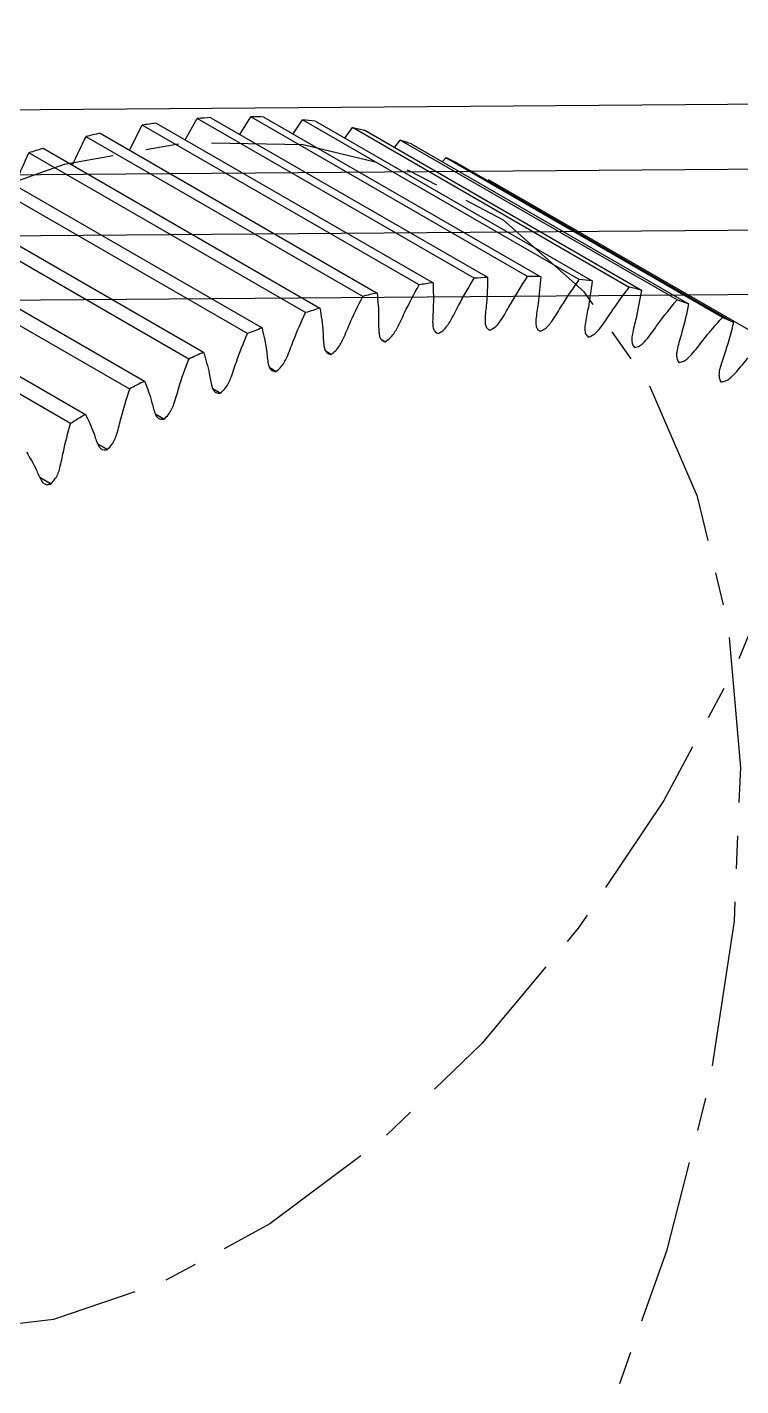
# Model space of a CAD drawing. Header units: millimetres. Extents: x 0 to 1189, y 0 to 841.
# Drawn here: x 568.1 to 622.8, y 403.9 to 508.1 of the extents above; entities that cross this region are included whole.
import ezdxf

# ---------------------------------------------------------------- set-up
doc = ezdxf.new("R2010")
doc.units = ezdxf.units.MM
doc.linetypes.add('CENTERX2', pattern=[20.32, 12.7, -2.54, 2.54, -2.54])

msp = doc.modelspace()

# ---------------------------------------------------------------- linework, layer by layer
at = {"color": 7, "linetype": 'Continuous'}
for p, q in [((779.86, 503.39), (539.6, 501.52)), ((548.09, 496.62), (788.35, 498.49)), ((536.29, 491.85), (776.54, 493.71)), ((785.03, 488.81), (544.77, 486.95))]:
    msp.add_line(p, q, dxfattribs=at)
at = {"color": 7, "linetype": 'Continuous', "lineweight": 25}
for p, q in [((582.16, 501.14), (603.37, 488.9)), ((584.38, 499.86), (585.22, 501.21)), ((606.43, 488.97), (585.22, 501.21)), ((586.23, 501.19), (607.44, 488.94)), ((575.91, 498.65), (576.9, 500.56)), ((598.12, 488.32), (576.9, 500.56)), ((577.97, 500.72), (599.19, 488.48)), ((580.19, 499.44), (581.12, 501.07)), ((602.33, 488.83), (581.12, 501.07)), ((588.46, 499.9), (589.19, 500.98)), ((610.4, 488.73), (589.19, 500.98)), ((590.17, 500.86), (611.38, 488.62)), ((592.42, 499.56), (593.01, 500.38)), ((614.23, 488.13), (593.01, 500.38)), ((593.95, 500.17), (615.16, 487.92)), ((593.8, 487.44), (572.59, 499.68)), ((573.68, 499.94), (594.9, 487.69)), ((596.23, 498.85), (596.67, 499.41)), ((617.89, 487.16), (596.67, 499.41)), ((597.57, 499.11), (618.78, 486.86)), ((589.41, 486.19), (568.2, 498.44)), ((569.31, 498.79), (590.52, 486.54)), ((599.89, 497.76), (600.16, 498.07)), ((621.37, 485.83), (600.16, 498.07)), ((564.87, 497.27), (586.08, 485.03)), ((601.01, 497.68), (622.22, 485.44)), ((584.96, 484.59), (563.75, 496.83)), ((624.67, 484.14), (603.45, 496.38)), ((580.46, 482.63), (559.25, 494.88)), ((560.38, 495.4), (581.6, 483.16)), ((555.86, 493.18), (577.08, 480.94)), ((575.94, 480.33), (554.72, 492.57)), ((571.4, 477.69), (550.19, 489.93)), ((551.33, 490.63), (572.55, 478.38)), ((595.5, 483.96), (595.29, 484.08)), ((595.52, 483.96), (595.3, 484.09)), ((591.37, 482.99), (591, 483.2)), ((591.35, 482.99), (591.12, 483.12)), ((587.15, 481.67), (586.67, 481.95)), ((587.13, 481.67), (586.7, 481.92)), ((582.87, 480.02), (582.32, 480.34)), ((582.86, 480.01), (582.33, 480.32)), ((578.56, 478.02), (577.92, 478.39)), ((578.55, 478.01), (577.93, 478.37)), ((574.24, 475.7), (573.48, 476.13)), ((574.22, 475.69), (573.49, 476.11)), ((569.91, 473.06), (569.04, 473.56)), ((569.89, 473.05), (569.05, 473.54))]:
    msp.add_line(p, q, dxfattribs=at)
at = {"color": 7, "linetype": 'CENTERX2', "flags": 128}
for points in [[(631.66, 491.25), (629.96, 480.79), (626.87, 470.01), (622.46, 459.23), (616.89, 448.78), (610.31, 438.99), (602.93, 430.14), (594.97, 422.5), (586.68, 416.32), (578.3, 411.77), (570.09, 408.99), (562.31, 408.08), (555.18, 409.04), (548.92, 411.87), (543.72, 416.46), (539.75, 422.69), (537.12, 430.36), (535.91, 439.24), (536.15, 449.06), (537.85, 459.52), (540.95, 470.3), (545.35, 481.07), (550.93, 491.52), (557.51, 501.32), (564.89, 510.16), (572.84, 517.8), (581.14, 523.98), (589.51, 528.53), (597.72, 531.31), (605.51, 532.23), (612.64, 531.26), (618.9, 528.43), (624.09, 523.84), (628.07, 517.61), (630.7, 509.94), (631.91, 501.06), (631.66, 491.25)], [(516.33, 318.96), (525.21, 318.79), (534.65, 320.46), (544.45, 323.94), (554.43, 329.15), (564.37, 335.98), (574.08, 344.3), (583.35, 353.94), (592, 364.7), (599.86, 376.36), (606.75, 388.68), (612.55, 401.42), (617.13, 414.32), (620.4, 427.1), (622.29, 439.52), (622.77, 451.32), (621.82, 462.25), (619.47, 472.1), (615.76, 480.67), (610.77, 487.78), (604.59, 493.28), (597.37, 497.07), (589.23, 499.07), (580.36, 499.23), (570.92, 497.56), (561.11, 494.08), (551.13, 488.88), (541.19, 482.04), (531.48, 473.72), (522.21, 464.09), (513.56, 453.33), (505.71, 441.67), (498.81, 429.34), (493.02, 416.6), (488.44, 403.71), (485.17, 390.92), (483.28, 378.51), (482.8, 366.71), (483.74, 355.77), (486.1, 345.92), (489.81, 337.35), (494.8, 330.25), (500.97, 324.74), (508.2, 320.95), (516.33, 318.96)]]:
    msp.add_lwpolyline(points, dxfattribs=at)
at = {"color": 7, "linetype": 'Continuous', "lineweight": 25, "flags": 128}
for points in [[(599.57, 484.58), (599.57, 484.58), (599.57, 484.58), (599.57, 484.58), (599.57, 484.58), (599.57, 484.58), (599.58, 484.58), (599.58, 484.58), (599.58, 484.58)], [(603.53, 484.85), (603.53, 484.85), (603.53, 484.85), (603.53, 484.85), (603.53, 484.85), (603.54, 484.85), (603.54, 484.85), (603.54, 484.85), (603.54, 484.85)], [(607.37, 484.76), (607.37, 484.76), (607.37, 484.76), (607.37, 484.76), (607.38, 484.76), (607.38, 484.76), (607.38, 484.76), (607.38, 484.76), (607.38, 484.76)], [(595.5, 483.96), (595.5, 483.96), (595.51, 483.96), (595.51, 483.96), (595.51, 483.96), (595.51, 483.96), (595.51, 483.96), (595.51, 483.96), (595.52, 483.96)], [(611.08, 484.32), (611.08, 484.32), (611.08, 484.32), (611.08, 484.32), (611.08, 484.32), (611.08, 484.32), (611.09, 484.31), (611.09, 484.31), (611.09, 484.31)], [(614.64, 483.52), (614.64, 483.52), (614.64, 483.52), (614.64, 483.52), (614.64, 483.52), (614.64, 483.52), (614.64, 483.52), (614.65, 483.52), (614.65, 483.52)], [(591.35, 482.99), (591.35, 482.99), (591.36, 482.99), (591.36, 482.99), (591.36, 482.99), (591.36, 482.99), (591.36, 482.99), (591.36, 482.99), (591.37, 482.99)], [(618.03, 482.38), (618.03, 482.38), (618.03, 482.38), (618.03, 482.38), (618.04, 482.37), (618.04, 482.37), (618.04, 482.37), (618.04, 482.37), (618.04, 482.37)], [(587.13, 481.67), (587.13, 481.67), (587.14, 481.67), (587.14, 481.67), (587.14, 481.67), (587.14, 481.67), (587.14, 481.67), (587.14, 481.67), (587.15, 481.67)], [(621.25, 480.89), (621.25, 480.89), (621.25, 480.89), (621.25, 480.89), (621.25, 480.89), (621.25, 480.88), (621.25, 480.88), (621.26, 480.88), (621.26, 480.88)], [(582.86, 480.01), (582.86, 480.01), (582.86, 480.01), (582.86, 480.01), (582.87, 480.01), (582.87, 480.01), (582.87, 480.01), (582.87, 480.01), (582.87, 480.02)], [(578.55, 478.01), (578.55, 478.01), (578.55, 478.02), (578.56, 478.02), (578.56, 478.02), (578.56, 478.02), (578.56, 478.02), (578.56, 478.02), (578.56, 478.02)], [(574.22, 475.69), (574.22, 475.69), (574.23, 475.69), (574.23, 475.69), (574.23, 475.7), (574.23, 475.7), (574.23, 475.7), (574.24, 475.7), (574.24, 475.7)], [(569.89, 473.05), (569.9, 473.05), (569.9, 473.05), (569.9, 473.05), (569.9, 473.06), (569.9, 473.06), (569.91, 473.06), (569.91, 473.06), (569.91, 473.06)]]:
    msp.add_lwpolyline(points, dxfattribs=at)
at = {"color": 7, "linetype": 'Continuous', "lineweight": 25}
for centre, radius, start, end in [((584.83, 453.56), 47.66, 93.2141, 94.4718), ((584.73, 457.98), 43.23, 88.0075, 89.3495), ((585.42, 448.33), 52.92, 98.0836, 99.2564), ((584.97, 461.55), 39.66, 82.4759, 83.8975), ((585.43, 464.24), 36.92, 76.6519, 78.1428), ((586.57, 442.37), 59, 102.6195, 103.7103), ((585.93, 466.08), 35.02, 70.59, 72.1344), ((588.38, 435.77), 65.84, 106.8365, 107.8503), ((586.32, 467.08), 33.94, 64.3665, 65.9433), ((606.05, 441.31), 47.66, 93.2141, 94.4718), ((605.94, 445.74), 43.23, 88.0075, 89.3495), ((606.19, 449.3), 39.66, 82.4759, 83.8975), ((607.79, 430.12), 59, 102.6195, 103.7103), ((606.63, 436.09), 52.92, 98.0836, 99.2564), ((606.64, 452), 36.92, 76.6519, 78.1428), ((609.6, 423.52), 65.84, 106.8365, 107.8503), ((607.14, 453.83), 35.02, 70.59, 72.1344), ((607.53, 454.83), 33.94, 64.3665, 65.9433), ((612.1, 416.39), 73.39, 110.7565, 111.6996), ((615.3, 408.88), 81.56, 114.4053, 115.2842), ((619.18, 401.13), 90.24, 117.8096, 118.6314), ((623.67, 393.28), 99.28, 120.9964, 121.7675)]:
    msp.add_arc(centre, radius, start, end, dxfattribs=at)
for points, knots in [([(571.55, 497.49), (571.55, 497.5), (571.88, 498.24), (572.24, 498.97), (572.59, 499.68)], [0, 0, 0, 0, 0.01417, 1, 1, 1, 1]), ([(567.14, 495.96), (567.18, 496.06), (567.51, 496.89), (567.88, 497.71), (568.2, 498.44)], [0, 0, 0, 0, 0.1199016, 1, 1, 1, 1]), ([(599.58, 484.58), (599.71, 484.65), (599.94, 484.79), (600.26, 485.14), (600.66, 485.78), (601.28, 487.05), (601.92, 488.14), (602.33, 488.83)], [0, 0, 0, 0, 0.1016386, 0.1894759, 0.2752485, 0.5390564, 1, 1, 1, 1]), ([(603.37, 488.9), (603.36, 488.23), (603.34, 487.19), (603.17, 485.95), (603.18, 485.33), (603.28, 485.01), (603.44, 484.9), (603.53, 484.85)], [0, 0, 0, 0, 0.460944, 0.724751, 0.810524, 0.898361, 1, 1, 1, 1]), ([(603.54, 484.85), (603.67, 484.91), (603.9, 485.03), (604.23, 485.36), (604.65, 485.99), (605.32, 487.23), (606, 488.29), (606.43, 488.97)], [0, 0, 0, 0, 0.1016386, 0.1894759, 0.2752485, 0.5390564, 1, 1, 1, 1]), ([(607.44, 488.94), (607.39, 488.26), (607.31, 487.19), (607.08, 485.93), (607.06, 485.29), (607.14, 484.95), (607.29, 484.83), (607.37, 484.76)], [0, 0, 0, 0, 0.460944, 0.724751, 0.810524, 0.898361, 1, 1, 1, 1]), ([(607.38, 484.76), (607.51, 484.81), (607.74, 484.91), (608.07, 485.22), (608.52, 485.83), (609.23, 487.05), (609.95, 488.08), (610.4, 488.73)], [0, 0, 0, 0, 0.101639, 0.189476, 0.275249, 0.539056, 1, 1, 1, 1]), ([(611.38, 488.62), (611.29, 487.92), (611.16, 486.82), (610.86, 485.55), (610.8, 484.89), (610.87, 484.54), (611, 484.39), (611.08, 484.32)], [0, 0, 0, 0, 0.460944, 0.724751, 0.810524, 0.898361, 1, 1, 1, 1]), ([(594.9, 487.69), (594.96, 487.07), (595.05, 486.1), (595, 484.92), (595.08, 484.35), (595.23, 484.07), (595.41, 484), (595.5, 483.96)], [0, 0, 0, 0, 0.460944, 0.724751, 0.810524, 0.898361, 1, 1, 1, 1]), ([(595.52, 483.96), (595.64, 484.04), (595.88, 484.19), (596.18, 484.56), (596.57, 485.22), (597.13, 486.5), (597.73, 487.61), (598.12, 488.32)], [0, 0, 0, 0, 0.101639, 0.189476, 0.275249, 0.539056, 1, 1, 1, 1]), ([(599.19, 488.48), (599.21, 487.84), (599.24, 486.83), (599.14, 485.62), (599.18, 485.02), (599.3, 484.72), (599.48, 484.63), (599.57, 484.58)], [0, 0, 0, 0, 0.460944, 0.724751, 0.810524, 0.898361, 1, 1, 1, 1]), ([(611.09, 484.31), (611.21, 484.36), (611.44, 484.44), (611.78, 484.73), (612.25, 485.31), (613, 486.51), (613.75, 487.5), (614.23, 488.13)], [0, 0, 0, 0, 0.101639, 0.189476, 0.275249, 0.539056, 1, 1, 1, 1]), ([(615.16, 487.92), (615.04, 487.21), (614.85, 486.09), (614.5, 484.81), (614.4, 484.14), (614.44, 483.77), (614.57, 483.61), (614.64, 483.52)], [0, 0, 0, 0, 0.460944, 0.724751, 0.810524, 0.898361, 1, 1, 1, 1]), ([(590.52, 486.54), (590.62, 485.95), (590.76, 485.01), (590.78, 483.87), (590.89, 483.32), (591.06, 483.07), (591.25, 483.02), (591.35, 482.99)], [0, 0, 0, 0, 0.4609436, 0.7247515, 0.8105241, 0.8983614, 1, 1, 1, 1]), ([(591.37, 482.99), (591.49, 483.08), (591.73, 483.25), (592.02, 483.63), (592.38, 484.31), (592.89, 485.6), (593.45, 486.72), (593.8, 487.44)], [0, 0, 0, 0, 0.101639, 0.189476, 0.275249, 0.539056, 1, 1, 1, 1]), ([(614.65, 483.52), (614.77, 483.55), (615, 483.61), (615.34, 483.88), (615.82, 484.44), (616.61, 485.6), (617.39, 486.56), (617.89, 487.16)], [0, 0, 0, 0, 0.101639, 0.189476, 0.275249, 0.539056, 1, 1, 1, 1]), ([(618.78, 486.86), (618.63, 486.14), (618.38, 485.01), (617.97, 483.72), (617.84, 483.04), (617.86, 482.65), (617.97, 482.47), (618.03, 482.38)], [0, 0, 0, 0, 0.460944, 0.724751, 0.810524, 0.898361, 1, 1, 1, 1]), ([(587.15, 481.67), (587.27, 481.77), (587.5, 481.96), (587.79, 482.35), (588.12, 483.04), (588.57, 484.33), (589.08, 485.47), (589.41, 486.19)], [0, 0, 0, 0, 0.101639, 0.189476, 0.275249, 0.539056, 1, 1, 1, 1]), ([(618.04, 482.37), (618.16, 482.4), (618.38, 482.44), (618.73, 482.68), (619.23, 483.22), (620.06, 484.34), (620.86, 485.25), (621.37, 485.83)], [0, 0, 0, 0, 0.101639, 0.189476, 0.275249, 0.539056, 1, 1, 1, 1]), ([(582.87, 480.02), (583, 480.12), (583.22, 480.32), (583.49, 480.73), (583.8, 481.42), (584.19, 482.71), (584.66, 483.86), (584.96, 484.59)], [0, 0, 0, 0, 0.101639, 0.189476, 0.275249, 0.539056, 1, 1, 1, 1]), ([(586.08, 485.03), (586.21, 484.46), (586.42, 483.57), (586.5, 482.47), (586.64, 481.95), (586.83, 481.72), (587.03, 481.69), (587.13, 481.67)], [0, 0, 0, 0, 0.460944, 0.724751, 0.810524, 0.898361, 1, 1, 1, 1]), ([(622.22, 485.44), (622.03, 484.71), (621.73, 483.56), (621.26, 482.27), (621.1, 481.59), (621.1, 481.18), (621.19, 480.99), (621.25, 480.89)], [0, 0, 0, 0, 0.460944, 0.724751, 0.810524, 0.898361, 1, 1, 1, 1]), ([(621.26, 480.88), (621.37, 480.89), (621.59, 480.92), (621.94, 481.14), (622.45, 481.64), (623.31, 482.72), (624.14, 483.59), (624.67, 484.14)], [0, 0, 0, 0, 0.101639, 0.189476, 0.275249, 0.539056, 1, 1, 1, 1]), ([(578.56, 478.02), (578.68, 478.14), (578.91, 478.35), (579.16, 478.77), (579.44, 479.46), (579.77, 480.75), (580.19, 481.9), (580.46, 482.63)], [0, 0, 0, 0, 0.101639, 0.189476, 0.275249, 0.539056, 1, 1, 1, 1]), ([(581.6, 483.16), (581.76, 482.62), (582.02, 481.78), (582.16, 480.73), (582.34, 480.24), (582.54, 480.03), (582.75, 480.02), (582.86, 480.01)], [0, 0, 0, 0, 0.460944, 0.724751, 0.810524, 0.898361, 1, 1, 1, 1]), ([(574.24, 475.7), (574.35, 475.82), (574.57, 476.05), (574.81, 476.48), (575.06, 477.17), (575.33, 478.44), (575.7, 479.59), (575.94, 480.33)], [0, 0, 0, 0, 0.101639, 0.189476, 0.275249, 0.539056, 1, 1, 1, 1]), ([(577.08, 480.94), (577.27, 480.44), (577.58, 479.65), (577.79, 478.64), (578, 478.19), (578.22, 478), (578.44, 478.01), (578.55, 478.01)], [0, 0, 0, 0, 0.460944, 0.724751, 0.810524, 0.898361, 1, 1, 1, 1]), ([(572.55, 478.38), (572.78, 477.92), (573.14, 477.19), (573.41, 476.23), (573.65, 475.81), (573.89, 475.65), (574.11, 475.68), (574.22, 475.69)], [0, 0, 0, 0, 0.4609436, 0.7247515, 0.8105241, 0.8983614, 1, 1, 1, 1]), ([(569.91, 473.06), (570.02, 473.19), (570.24, 473.43), (570.46, 473.86), (570.67, 474.56), (570.89, 475.81), (571.2, 476.96), (571.4, 477.69)], [0, 0, 0, 0, 0.1016386, 0.1894759, 0.2752485, 0.5390564, 1, 1, 1, 1]), ([(568.02, 475.5), (568.28, 475.07), (568.7, 474.39), (569.03, 473.5), (569.3, 473.11), (569.55, 472.98), (569.77, 473.03), (569.89, 473.05)], [0, 0, 0, 0, 0.460944, 0.724751, 0.810524, 0.898361, 1, 1, 1, 1])]:
    msp.add_open_spline(points, degree=3, knots=knots, dxfattribs=at)

doc.saveas('drawing.dxf')
